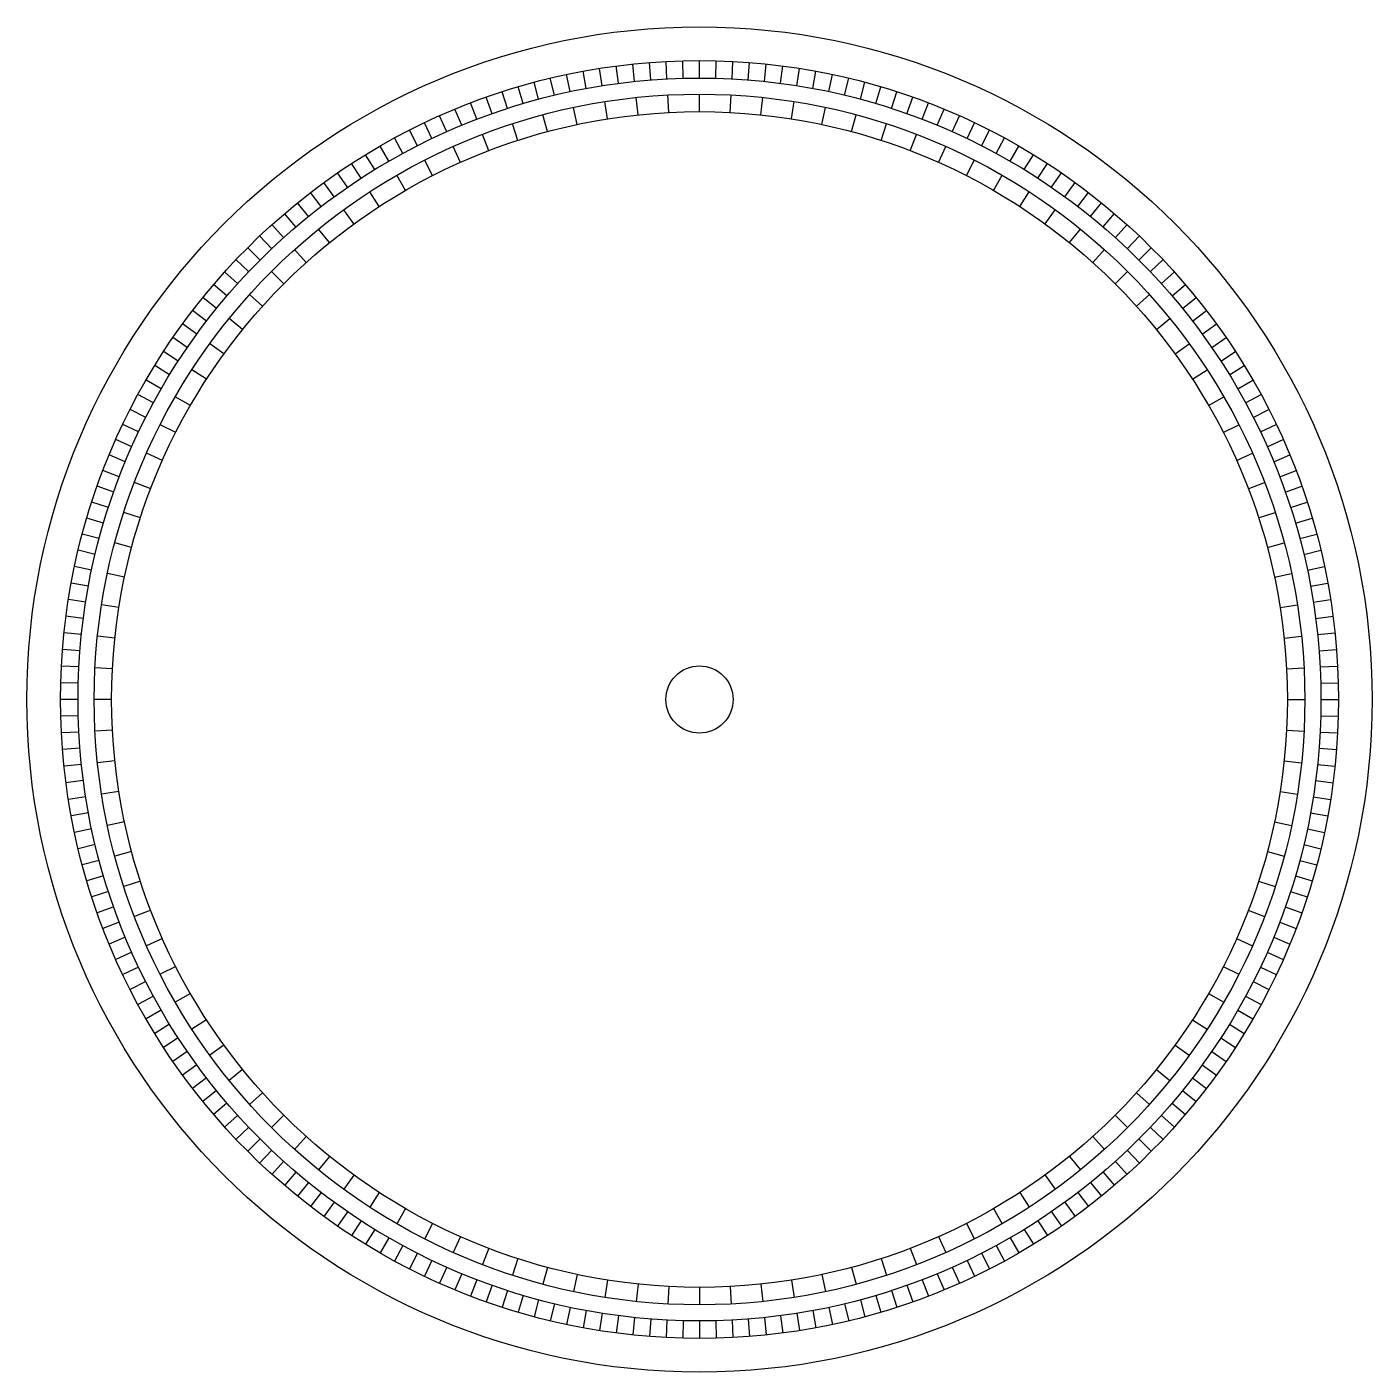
# Model space of a CAD drawing. Header units: inches. Extents: x -20 to 20, y -20 to 20.
import ezdxf

# ---------------------------------------------------------------- set-up
doc = ezdxf.new("R2010")
doc.units = ezdxf.units.IN
doc.header["$MEASUREMENT"] = 0

# ---------------------------------------------------------------- blocks, each defined once
blk = doc.blocks.new('*U2')
blk.add_line((0, -0.26), (0, 0.26))
blk = doc.blocks.new('*U3')
at = {"color": 0, "linetype": 'ByBlock', "lineweight": -2, "transparency": 16777216}
for p, rotation in [((-2.446, 18.58), 7.500000000000014), ((-1.959, 18.637), 5.999999999999965), ((-1.47, 18.682), 4.50000000000001), ((-0.981, 18.714), 2.999999999999801), ((-0.491, 18.734), 1.499999999999801), ((0.491, 18.734), 358.5000000000002), ((0.981, 18.714), 357.0000000000001), ((1.47, 18.682), 355.5000000000002), ((1.959, 18.637), 354.0000000000001), ((2.446, 18.58), 352.5000000000001), ((-4.375, 18.222), 13.49999999999998), ((-3.896, 18.33), 11.99999999999999), ((-3.415, 18.426), 10.49999999999996), ((-2.932, 18.509), 8.999999999999984), ((2.932, 18.509), 351), ((3.415, 18.426), 349.5000000000001), ((3.896, 18.33), 348.0000000000001), ((4.375, 18.222), 346.5000000000001), ((-5.791, 17.823), 17.99999999999997), ((-5.322, 17.968), 16.49999999999998), ((-4.85, 18.101), 14.99999999999997), ((4.85, 18.101), 345), ((5.322, 17.968), 343.5), ((5.791, 17.823), 342.0000000000001), ((-6.716, 17.495), 21), ((-6.256, 17.665), 19.5), ((6.256, 17.665), 340.5000000000001), ((6.716, 17.495), 339.0000000000001), ((-7.622, 17.12), 24), ((-7.171, 17.314), 22.5), ((7.171, 17.314), 337.5000000000001), ((7.622, 17.12), 336), ((-8.508, 16.697), 27), ((-8.068, 16.914), 25.49999999999999), ((8.068, 16.914), 334.5), ((8.508, 16.697), 333), ((-9.37, 16.229), 29.99999999999998), ((-8.942, 16.469), 28.50000000000002), ((8.942, 16.469), 331.5000000000001), ((9.37, 16.229), 329.9999999999999), ((-9.792, 15.978), 31.50000000000001), ((9.792, 15.978), 328.5), ((-10.614, 15.444), 34.49999999999999), ((-10.207, 15.717), 33.00000000000001), ((10.207, 15.717), 327), ((10.614, 15.444), 325.5), ((-11.015, 15.161), 36), ((11.015, 15.161), 324), ((-11.408, 14.867), 37.50000000000001), ((11.408, 14.867), 322.5), ((-12.171, 14.25), 40.49999999999999), ((-11.793, 14.564), 39.00000000000001), ((11.793, 14.564), 321), ((12.171, 14.25), 319.5), ((-12.54, 13.927), 42.00000000000001), ((12.54, 13.927), 318), ((-12.9, 13.594), 43.49999999999999), ((12.9, 13.594), 316.5), ((-13.251, 13.251), 45.00000000000001), ((13.251, 13.251), 315.0000000000001), ((-13.594, 12.9), 46.50000000000001), ((13.594, 12.9), 313.5), ((-13.927, 12.54), 48.00000000000002), ((13.927, 12.54), 312), ((-14.25, 12.171), 49.50000000000001), ((14.25, 12.171), 310.5), ((-14.564, 11.793), 51.00000000000001), ((14.564, 11.793), 309), ((-14.867, 11.408), 52.49999999999999), ((14.867, 11.408), 307.5), ((-15.161, 11.015), 54), ((15.161, 11.015), 306), ((-15.444, 10.614), 55.50000000000001), ((15.444, 10.614), 304.5), ((-15.717, 10.207), 57.00000000000004), ((15.717, 10.207), 303), ((-15.978, 9.792), 58.50000000000003), ((15.978, 9.792), 301.5), ((-16.229, 9.37), 59.99999999999999), ((16.229, 9.37), 300.0000000000001), ((-16.469, 8.942), 61.49999999999999), ((16.469, 8.942), 298.5), ((-16.697, 8.508), 63), ((16.697, 8.508), 297), ((-16.914, 8.068), 64.50000000000001), ((16.914, 8.068), 295.5000000000001), ((-17.12, 7.622), 66.00000000000001), ((17.12, 7.622), 294), ((-17.314, 7.171), 67.5), ((17.314, 7.171), 292.5000000000001), ((-17.495, 6.716), 69.00000000000001), ((17.495, 6.716), 291), ((-17.665, 6.256), 70.5), ((17.665, 6.256), 289.5), ((-17.823, 5.791), 72), ((17.823, 5.791), 288), ((-17.968, 5.322), 73.5), ((17.968, 5.322), 286.5000000000001), ((-18.101, 4.85), 75.00000000000001), ((18.101, 4.85), 285), ((-18.222, 4.375), 76.5), ((18.222, 4.375), 283.5000000000001), ((-18.33, 3.896), 78), ((18.33, 3.896), 282), ((-18.426, 3.415), 79.49999999999999), ((18.426, 3.415), 280.5), ((-18.509, 2.932), 81), ((18.509, 2.932), 279), ((-18.58, 2.446), 82.50000000000001), ((18.58, 2.446), 277.5), ((-18.637, 1.959), 84.00000000000003), ((18.637, 1.959), 276.0000000000001), ((-18.682, 1.47), 85.5), ((18.682, 1.47), 274.5), ((-18.714, 0.981), 87.00000000000001), ((18.714, 0.981), 273), ((-18.734, 0.491), 88.49999999999999), ((18.734, 0.491), 271.5), ((-18.74, 0), 90), ((18.74, 0), 270), ((-18.734, -0.491), 91.50000000000001), ((18.734, -0.491), 268.5), ((-18.714, -0.981), 93.00000000000001), ((18.714, -0.981), 267.0000000000001), ((-18.682, -1.47), 94.5), ((18.682, -1.47), 265.5), ((-18.637, -1.959), 96), ((18.637, -1.959), 264), ((-18.58, -2.446), 97.5), ((18.58, -2.446), 262.5), ((-18.509, -2.932), 99.00000000000001), ((18.509, -2.932), 261), ((-18.426, -3.415), 100.5), ((18.426, -3.415), 259.5), ((-18.33, -3.896), 102), ((18.33, -3.896), 258.0000000000001), ((-18.222, -4.375), 103.5), ((18.222, -4.375), 256.5), ((-18.101, -4.85), 105), ((18.101, -4.85), 255), ((-17.968, -5.322), 106.5), ((17.968, -5.322), 253.5), ((-17.823, -5.791), 108), ((17.823, -5.791), 252), ((-17.665, -6.256), 109.5), ((17.665, -6.256), 250.5), ((-17.495, -6.716), 111), ((17.495, -6.716), 249), ((-17.314, -7.171), 112.5), ((17.314, -7.171), 247.5), ((-17.12, -7.622), 114), ((17.12, -7.622), 246), ((-16.914, -8.068), 115.5), ((16.914, -8.068), 244.4999999999999), ((-16.697, -8.508), 117), ((16.697, -8.508), 243), ((-16.469, -8.942), 118.5), ((16.469, -8.942), 241.5), ((-16.229, -9.37), 120), ((16.229, -9.37), 240), ((-15.978, -9.792), 121.5), ((15.978, -9.792), 238.5), ((-15.717, -10.207), 123), ((15.717, -10.207), 236.9999999999999), ((-15.444, -10.614), 124.5), ((15.444, -10.614), 235.5), ((-15.161, -11.015), 126), ((15.161, -11.015), 234), ((-14.867, -11.408), 127.5), ((14.867, -11.408), 232.5), ((-14.564, -11.793), 129), ((14.564, -11.793), 231.0000000000001), ((-14.25, -12.171), 130.5), ((-13.927, -12.54), 132), ((13.927, -12.54), 228), ((14.25, -12.171), 229.5), ((-13.594, -12.9), 133.5), ((13.594, -12.9), 226.5), ((-13.251, -13.251), 135), ((13.251, -13.251), 225.0000000000001), ((-12.9, -13.594), 136.5), ((12.9, -13.594), 223.5), ((-12.54, -13.927), 138), ((12.54, -13.927), 222.0000000000001), ((-12.171, -14.25), 139.5), ((-11.793, -14.564), 141), ((11.793, -14.564), 219), ((12.171, -14.25), 220.5), ((-11.408, -14.867), 142.5), ((11.408, -14.867), 217.5), ((-11.015, -15.161), 144), ((11.015, -15.161), 216), ((-10.614, -15.444), 145.5), ((-10.207, -15.717), 147), ((10.207, -15.717), 213), ((10.614, -15.444), 214.5), ((-9.792, -15.978), 148.5000000000001), ((9.792, -15.978), 211.5), ((-9.37, -16.229), 150), ((-8.942, -16.469), 151.5000000000001), ((8.942, -16.469), 208.5), ((9.37, -16.229), 210), ((-8.508, -16.697), 153), ((-8.068, -16.914), 154.5), ((8.068, -16.914), 205.5), ((8.508, -16.697), 207), ((-7.622, -17.12), 156.0000000000001), ((-7.171, -17.314), 157.5), ((7.171, -17.314), 202.5000000000001), ((7.622, -17.12), 204), ((-6.716, -17.495), 159), ((-6.256, -17.665), 160.5), ((-5.791, -17.823), 162.0000000000001), ((5.791, -17.823), 197.9999999999999), ((6.256, -17.665), 199.5), ((6.716, -17.495), 201), ((-5.322, -17.968), 163.5), ((-4.85, -18.101), 165.0000000000001), ((-4.375, -18.222), 166.5000000000001), ((4.375, -18.222), 193.4999999999999), ((4.85, -18.101), 194.9999999999999), ((5.322, -17.968), 196.5), ((-3.896, -18.33), 168.0000000000001), ((-3.415, -18.426), 169.5000000000001), ((-2.932, -18.509), 171), ((-2.446, -18.58), 172.5000000000001), ((-1.959, -18.637), 174), ((1.959, -18.637), 185.9999999999999), ((2.446, -18.58), 187.5), ((2.932, -18.509), 189), ((3.415, -18.426), 190.4999999999999), ((3.896, -18.33), 192), ((-1.47, -18.682), 175.5), ((-0.981, -18.714), 177.0000000000002), ((-0.491, -18.734), 178.5000000000002), ((0, -18.74), 180), ((0.491, -18.734), 181.4999999999998), ((0.981, -18.714), 182.9999999999998), ((1.47, -18.682), 184.5)]:
    blk.add_blockref('*U2', p, dxfattribs=dict(at, rotation=rotation))
blk.add_blockref('*U2', (0, 18.74), dxfattribs=at)
blk = doc.blocks.new('*U4')
blk.add_line((0, -0.26), (0, 0.26))
blk = doc.blocks.new('*U5')
at = {"color": 0, "linetype": 'ByBlock', "lineweight": -2, "transparency": 16777216}
for p, rotation in [((-3.688, 17.352), 12.00000000000002), ((-2.775, 17.522), 8.999999999999943), ((-1.854, 17.643), 5.999999999999965), ((-0.928, 17.716), 2.999999999999923), ((0.928, 17.716), 357.0000000000002), ((1.854, 17.643), 354.0000000000001), ((2.775, 17.522), 351.0000000000001), ((3.688, 17.352), 348.0000000000001), ((-4.591, 17.136), 15), ((4.591, 17.136), 345.0000000000001), ((-6.357, 16.562), 20.99999999999998), ((-5.482, 16.872), 17.99999999999999), ((5.482, 16.872), 342.0000000000001), ((6.357, 16.562), 339.0000000000001), ((-7.216, 16.206), 23.99999999999999), ((7.216, 16.206), 336.0000000000001), ((-8.054, 15.806), 27.00000000000001), ((8.054, 15.806), 333), ((-8.87, 15.363), 29.99999999999999), ((8.87, 15.363), 330.0000000000001), ((-9.662, 14.878), 32.99999999999999), ((9.662, 14.878), 327), ((-10.427, 14.352), 35.99999999999999), ((10.427, 14.352), 324.0000000000001), ((-11.164, 13.787), 39.00000000000001), ((11.164, 13.787), 321), ((-11.87, 13.183), 42.00000000000001), ((11.87, 13.183), 318), ((-12.544, 12.544), 45), ((12.544, 12.544), 315.0000000000001), ((-13.183, 11.87), 48.00000000000002), ((13.183, 11.87), 312), ((-13.787, 11.164), 51.00000000000001), ((13.787, 11.164), 309), ((-14.352, 10.427), 54), ((14.352, 10.427), 306), ((-14.878, 9.662), 57), ((14.878, 9.662), 303), ((-15.363, 8.87), 59.99999999999999), ((15.363, 8.87), 300.0000000000001), ((-15.806, 8.054), 63), ((15.806, 8.054), 297.0000000000001), ((-16.206, 7.216), 66.00000000000001), ((16.206, 7.216), 294), ((-16.562, 6.357), 69.00000000000001), ((16.562, 6.357), 291), ((-16.872, 5.482), 72), ((16.872, 5.482), 288.0000000000001), ((-17.136, 4.591), 75.00000000000001), ((17.136, 4.591), 285.0000000000001), ((-17.352, 3.688), 78), ((17.352, 3.688), 282), ((-17.522, 2.775), 81), ((17.522, 2.775), 279), ((-17.643, 1.854), 84.00000000000003), ((17.643, 1.854), 276.0000000000001), ((-17.716, 0.928), 87.00000000000001), ((17.716, 0.928), 273), ((-17.74, 0), 90), ((17.74, 0), 270.0000000000001), ((-17.716, -0.928), 93.00000000000001), ((17.716, -0.928), 267), ((-17.643, -1.854), 96), ((17.643, -1.854), 264), ((-17.522, -2.775), 99.00000000000001), ((17.522, -2.775), 261), ((-17.352, -3.688), 102), ((17.352, -3.688), 258.0000000000001), ((-17.136, -4.591), 105), ((17.136, -4.591), 255.0000000000001), ((-16.872, -5.482), 108), ((16.872, -5.482), 252), ((-16.562, -6.357), 111), ((16.562, -6.357), 249), ((-16.206, -7.216), 114), ((16.206, -7.216), 246), ((-15.806, -8.054), 117), ((15.806, -8.054), 243.0000000000001), ((-15.363, -8.87), 120), ((15.363, -8.87), 240), ((-14.878, -9.662), 123), ((14.878, -9.662), 237), ((-14.352, -10.427), 126), ((14.352, -10.427), 234), ((-13.787, -11.164), 129), ((13.787, -11.164), 231.0000000000001), ((-13.183, -11.87), 132), ((13.183, -11.87), 227.9999999999999), ((-12.544, -12.544), 135.0000000000001), ((12.544, -12.544), 225.0000000000001), ((-11.87, -13.183), 138), ((11.87, -13.183), 222.0000000000001), ((-11.164, -13.787), 141), ((11.164, -13.787), 219), ((-10.427, -14.352), 144), ((10.427, -14.352), 216), ((-9.662, -14.878), 147.0000000000001), ((9.662, -14.878), 213), ((-8.87, -15.363), 150.0000000000001), ((8.87, -15.363), 210.0000000000001), ((-8.054, -15.806), 153), ((8.054, -15.806), 207), ((-7.216, -16.206), 156.0000000000001), ((7.216, -16.206), 204), ((-6.357, -16.562), 159), ((6.357, -16.562), 201), ((-5.482, -16.872), 162), ((5.482, -16.872), 198), ((-4.591, -17.136), 165), ((-3.688, -17.352), 168.0000000000001), ((3.688, -17.352), 192), ((4.591, -17.136), 194.9999999999999), ((-2.775, -17.522), 171.0000000000001), ((-1.854, -17.643), 174), ((-0.928, -17.716), 177.0000000000001), ((0, -17.74), 180), ((0.928, -17.716), 182.9999999999999), ((1.854, -17.643), 185.9999999999999), ((2.775, -17.522), 189.0000000000001)]:
    blk.add_blockref('*U4', p, dxfattribs=dict(at, rotation=rotation))
blk.add_blockref('*U4', (0, 17.74), dxfattribs=at)

msp = doc.modelspace()

# ---------------------------------------------------------------- linework, layer by layer
for radius in [20, 19, 18.48, 18, 17.48, 1]:
    msp.add_circle((0, 0), radius)

# ---------------------------------------------------------------- block references
for name in ['*U3', '*U5']:
    msp.add_blockref(name, (0, 0))

doc.saveas('drawing.dxf')
